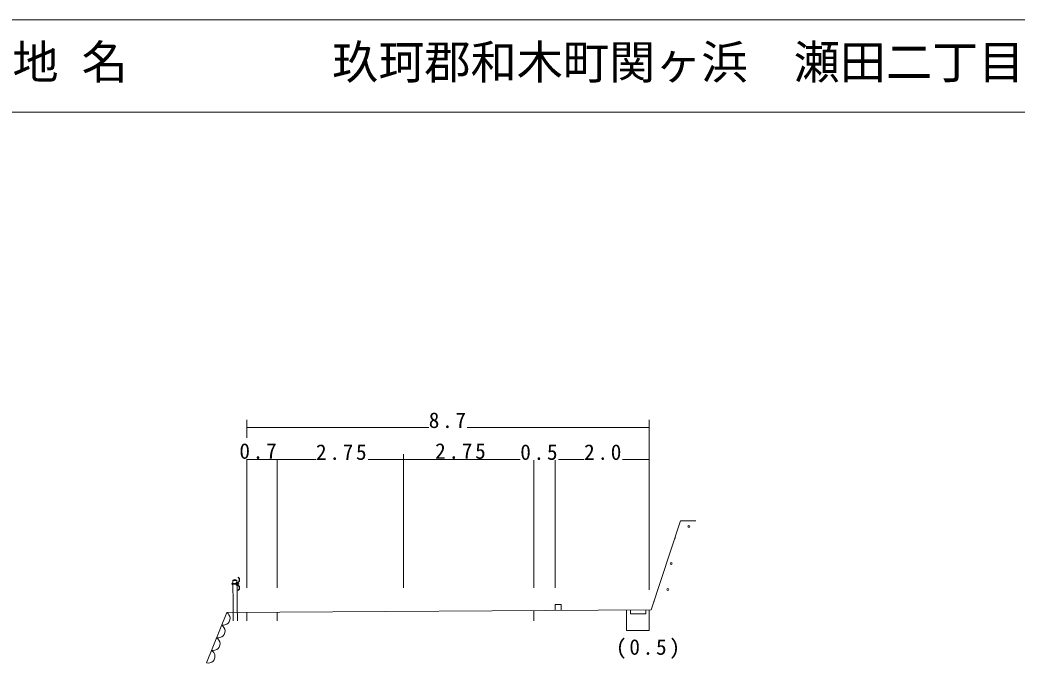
# Model space of a CAD drawing. Units: millimetres, scale not verified. Extents: x 40000 to 680000, y 20000 to 380000.
# Drawn here: x 371194 to 479234, y 310255 to 380000 of the extents above; entities that cross this region are included whole.
import ezdxf
from ezdxf.enums import TextEntityAlignment as Align

# ---------------------------------------------------------------- set-up
doc = ezdxf.new("R2010")
doc.units = ezdxf.units.MM
doc.header["$LTSCALE"] = 1000
doc.linetypes.add('DASHED', pattern=[7.5, 6, -1.5])
doc.linetypes.add('LONG_DASHED_DOTTED', pattern=[15.25, 12, -1.5, 0.25, -1.5])
for name, color, linetype, lineweight in [('S-BGD', 7, 'Continuous', 13), ('S-TTL', 2, 'Continuous', 13), ('S-TTL-TXT', 7, 'Continuous', 13)]:
    doc.layers.add(name, color=color, linetype=linetype, lineweight=lineweight)
doc.styles.add('ＭＳ ゴシック', font='')
doc.styles.get('ＭＳ ゴシック').set_extended_font_data('MS Gothic')

msp = doc.modelspace()

# ---------------------------------------------------------------- linework, layer by layer
at = {"layer": 'S-BGD'}
for p, q in [((395782, 336633), (395782, 334679)), ((439373, 336633), (439373, 318206)), ((395782, 335815), (415492, 335815)), ((419642, 335815), (439373, 335815)), ((412742, 332914), (412742, 318408)), ((395782, 332379), (395782, 318408)), ((395782, 332319), (403273, 332319)), ((399055, 332379), (399055, 318408)), ((408923, 332319), (425406, 332319)), ((426876, 332263), (426876, 318408)), ((429182, 318408), (429182, 332263)), ((429556, 332319), (432322, 332319)), ((436472, 332319), (439373, 332319)), ((442769, 325698), (439586, 316025)), ((442769, 325698), (444432, 325698)), ((394163, 318799), (394162, 318879)), ((394241, 318909), (394177, 318908)), ((394179, 318770), (394177, 318908)), ((394243, 318771), (394179, 318770)), ((394241, 318920), (394243, 318760)), ((394256, 318760), (394243, 318760)), ((394708, 319245), (394250, 319240)), ((394250, 319240), (394282, 316440)), ((394251, 319220), (394708, 319225)), ((394769, 318986), (394633, 318984)), ((394636, 318704), (394633, 318984)), ((394708, 319245), (394710, 318985)), ((394955, 319152), (394769, 318962)), ((394769, 318986), (394772, 318706)), ((394772, 318730), (394962, 318544)), ((394973, 319144), (394787, 318954)), ((394787, 318954), (394790, 318738)), ((394788, 318915), (394840, 318916)), ((394841, 318777), (394789, 318777)), ((394790, 318738), (394980, 318552)), ((394822, 319546), (394835, 319560)), ((394822, 319546), (394952, 319420)), ((394835, 319560), (394970, 319428)), ((394840, 318916), (394841, 318777)), ((394952, 319420), (394955, 319152)), ((394970, 319428), (394973, 319144)), ((394772, 318706), (394636, 318704)), ((394739, 316445), (394714, 318705)), ((394965, 318276), (394838, 318146)), ((394838, 318146), (394851, 318134)), ((394983, 318269), (394851, 318134)), ((394962, 318544), (394965, 318276)), ((394980, 318552), (394983, 318269)), ((429182, 316623), (429182, 315961)), ((429182, 316623), (429852, 316623)), ((429852, 316623), (429852, 315966)), ((393603, 315744), (391424, 310266)), ((393603, 315744), (439586, 316025)), ((393739, 315627), (393603, 315744)), ((393841, 315495), (393739, 315627)), ((393938, 315302), (393841, 315495)), ((395782, 315758), (395782, 314837)), ((399055, 315778), (399055, 314837)), ((426876, 315947), (426876, 314837)), ((436919, 316009), (436919, 313796)), ((437365, 316011), (437365, 315581)), ((437365, 315581), (439001, 315581)), ((439001, 316021), (439001, 315581)), ((439373, 316009), (439373, 313796)), ((393402, 314393), (393606, 314466)), ((393606, 314466), (393748, 314584)), ((393748, 314584), (393863, 314725)), ((393863, 314725), (393948, 314937)), ((393961, 315118), (393938, 315302)), ((393948, 314937), (393961, 315118)), ((393058, 314375), (393236, 314364)), ((393194, 314257), (393058, 314375)), ((393296, 314126), (393194, 314257)), ((393203, 313215), (393319, 313355)), ((393236, 314364), (393402, 314393)), ((393394, 313932), (393296, 314126)), ((393319, 313355), (393403, 313567)), ((393416, 313749), (393394, 313932)), ((393403, 313567), (393416, 313749)), ((436919, 313796), (439373, 313796)), ((392513, 313005), (392691, 312994)), ((392649, 312888), (392513, 313005)), ((392751, 312756), (392649, 312888)), ((392691, 312994), (392857, 313023)), ((392849, 312562), (392751, 312756)), ((392871, 312379), (392849, 312562)), ((392857, 313023), (393061, 313097)), ((392858, 312198), (392871, 312379)), ((393061, 313097), (393203, 313215)), ((391968, 311635), (392146, 311624)), ((392104, 311518), (391968, 311635)), ((392206, 311386), (392104, 311518)), ((392146, 311624), (392313, 311653)), ((392304, 311193), (392206, 311386)), ((392326, 311009), (392304, 311193)), ((392313, 311653), (392516, 311727)), ((392516, 311727), (392659, 311845)), ((392659, 311845), (392774, 311985)), ((392774, 311985), (392858, 312198)), ((391424, 310266), (391602, 310255)), ((391602, 310255), (391768, 310284)), ((391768, 310284), (391972, 310357)), ((391972, 310357), (392114, 310475)), ((392114, 310475), (392229, 310616)), ((392229, 310616), (392314, 310828)), ((392314, 310828), (392326, 311009))]:
    msp.add_line(p, q, dxfattribs=at)
at = {"layer": 'S-BGD', "linetype": 'LONG_DASHED_DOTTED'}
msp.add_line((394121, 318838), (394933, 318848), dxfattribs=at)
at = {"layer": 'S-BGD', "linetype": 'DASHED'}
for p, q in [((394788, 318886), (394162, 318879)), ((394789, 318806), (394163, 318799)), ((394254, 318920), (394241, 318920)), ((394282, 316440), (394300, 314840)), ((394758, 314845), (394739, 316445))]:
    msp.add_line(p, q, dxfattribs=at)
at = {"layer": 'S-BGD'}
for centre in [(443673, 325077), (441749, 321040), (441402, 318233)]:
    msp.add_circle(centre, 99.5, dxfattribs=at)
for centre, radius, start, end in [((442096, 323847), 99.5, 289.32648, 34.24765), ((394483, 318914), 400, 55.79617, 125.50595), ((439825, 317003), 99.5, 304.39314, 19.18098)]:
    msp.add_arc(centre, radius, start, end, dxfattribs=at)
at = {"layer": 'S-TTL'}
for p, q in [((680000, 380000), (40000, 380000)), ((40000, 370000), (680000, 370000))]:
    msp.add_line(p, q, dxfattribs=at)

# ---------------------------------------------------------------- texts
at = {"layer": 'S-BGD', "char_height": 1686, "attachment_point": 7, "style": 'ＭＳ ゴシック'}
for s, insert in [('\\T1.26;8.7', (415492, 335722)), ('\\T1.26;0.7', (394973, 332379)), ('\\T1.26;2.75', (403273, 332263)), ('\\T1.26;2.75', (416183, 332379)), ('\\T1.26;0.5', (425406, 332263)), ('\\T1.26;2.0', (432322, 332263)), ('\\T1.26;(0.5)', (435780, 310707))]:
    msp.add_mtext(s, dxfattribs=dict(at, insert=insert))
at = {"layer": 'S-TTL-TXT', "style": 'ＭＳ ゴシック'}
for s, p in [('地 名', (370380, 372500)), ('玖珂郡和木町関ヶ浜\u3000瀬田二丁目', (405024, 372500))]:
    msp.add_text(s, height=3666, dxfattribs=at).set_placement(p, align=Align.BOTTOM_LEFT)

doc.saveas('drawing.dxf')
